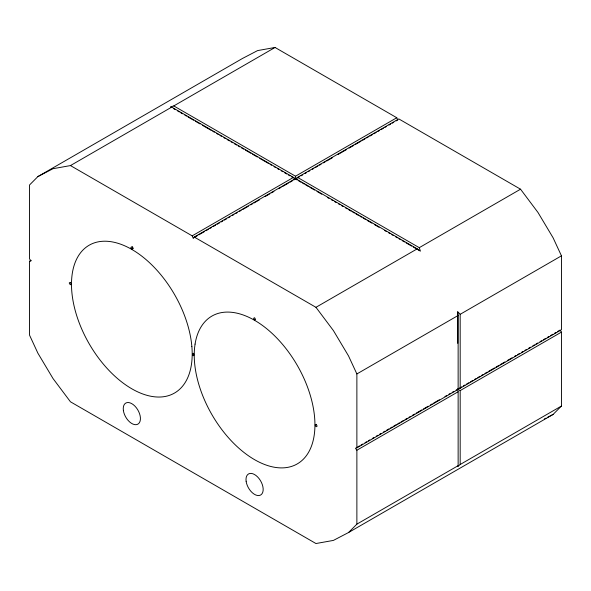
<?xml version="1.0" encoding="UTF-8"?>
<svg xmlns="http://www.w3.org/2000/svg" width="591" height="591" viewBox="0 0 591 591"><rect width="100%" height="100%" fill="white"/><g stroke="black" fill="none" stroke-linecap="round" stroke-linejoin="round"><path stroke-width="0.89" d="M293.904 179.967L297.546 177.389L398.814 118.924L520.538 189.201L537.98 212.465L553.095 237.789L561.45 255.837L561.45 329.756L460.182 388.221L457.73 389.159L458.136 391.759L458.136 465.678L457.73 466.528L460.182 464.496L561.45 406.032L561.45 332.112L560.017 330.103L557.623 331.492M561.45 406.032L553.095 414.431L348.513 532.543L333.405 540.41L315.956 543.535L70.462 401.799L53.02 378.536L37.905 353.211L29.55 335.163L29.55 261.244L30.983 260.897L29.55 258.888L29.55 184.968L37.905 176.569L53.02 168.701L70.462 165.576L192.186 235.853L193.213 238.099L194.232 237.035L295.5 178.571L417.224 248.848L420.43 251.168L419.27 247.666L297.546 177.389M348.513 532.543L356.875 524.143L458.136 465.678M192.393 354.09L193.213 353.396L194.025 355.073L193.213 355.76L192.393 354.09L193.826 353.263M37.905 176.569L242.487 58.457L257.595 50.59L275.044 47.465L396.768 117.742L397.787 119.988L396.192 120.904M70.462 165.576L171.73 107.111L293.454 177.389L297.088 179.959M171.73 107.111L170.57 106.912L173.776 105.929L275.044 47.465M29.55 261.244L31.146 260.328M131.837 249.203L132.864 248.612L131.837 246.839L130.818 247.43L131.837 249.439M192.186 235.853L293.454 177.389M173.776 105.929L295.5 176.207L396.768 117.742M193.213 238.099L197.209 235.787M198.805 234.863L204.397 231.635M206 230.712L208.394 229.33M209.99 228.407L211.593 227.483M213.188 226.56L215.589 225.178M217.185 224.255L219.586 222.873M221.182 221.95L222.777 221.027M224.381 220.103L226.774 218.722M228.37 217.798L229.973 216.875M232.366 215.486L233.97 214.563M235.565 213.647L237.161 212.723M239.562 211.334L241.158 210.411M242.761 209.495L248.353 206.259M250.747 204.878L252.35 203.954M253.945 203.031L259.538 199.802M265.13 196.574L269.924 193.804M271.528 192.88L273.921 191.499M278.716 188.728L281.117 187.347M282.712 186.424L288.305 183.195M289.908 182.272L292.301 180.883M296.298 178.578L299.497 176.731M301.092 175.808L302.695 174.892M305.089 173.503L306.685 172.579M308.288 171.656L309.883 170.733M312.284 169.351L313.88 168.428M315.476 167.504L317.877 166.123M319.472 165.199L321.076 164.276M323.469 162.894L325.065 161.971M326.668 161.048L332.26 157.819M337.853 154.591L346.644 149.516M349.045 148.127L353.839 145.364M355.435 144.44L361.027 141.205M362.63 140.289L365.024 138.9M366.619 137.976L368.223 137.053M369.818 136.129L372.219 134.748M373.815 133.825L376.208 132.443M377.812 131.52L379.407 130.596M381.01 129.673L383.404 128.291M385 127.368L386.603 126.444M388.996 125.063L390.599 124.14M392.195 123.216L393.791 122.293M254.588 320.078L255.608 319.487L254.588 317.714L253.561 318.305L254.588 320.315M194.232 237.035L315.956 307.313L417.224 248.848M419.27 247.666L520.538 189.201M356.875 524.143L356.875 450.224L355.442 448.214L356.875 447.867L356.875 373.948L458.136 315.476L457.73 311.797L460.182 314.301L460.182 388.221M460.182 314.301L561.45 255.837M357.836 446.833L359.439 445.91M361.035 444.986L362.63 444.063M365.031 442.681L366.627 441.758M368.23 440.834L369.826 439.911M372.219 438.529L373.822 437.606M376.216 436.224L377.819 435.301M379.415 434.378L381.01 433.454M383.411 432.073L385.007 431.149M386.61 430.226L389.004 428.837M390.599 427.921L392.202 426.998M393.798 426.074L396.199 424.685M397.795 423.762L399.39 422.846M400.993 421.922L403.387 420.533M404.99 419.61L407.384 418.229M408.979 417.305L410.582 416.382M412.178 415.458L414.579 414.077M416.175 413.153L421.767 409.925M423.37 409.002L428.165 406.231M430.558 404.85L432.154 403.926M433.757 403.003L439.349 399.775M444.942 396.546L446.545 395.623M448.938 394.234L450.534 393.318M452.137 392.394L453.733 391.471M456.134 390.082L461.726 386.854M463.322 385.93L464.925 385.007M466.521 384.091L468.914 382.702M470.517 381.779L472.911 380.397M474.514 379.474L476.11 378.55M477.705 377.627L480.106 376.245M481.702 375.322L483.305 374.399M484.901 373.475L487.294 372.094M488.897 371.17L494.49 367.942M496.085 367.018L498.486 365.63M500.082 364.706L504.877 361.943M507.277 360.554L512.072 357.791M514.466 356.403L516.069 355.479M517.664 354.563L519.26 353.64M521.661 352.251L523.257 351.327M524.86 350.404L526.455 349.488M528.849 348.099L530.452 347.176M532.846 345.794L534.449 344.871M536.044 343.947L537.64 343.024M540.041 341.642L541.637 340.719M543.24 339.795L545.633 338.414M547.229 337.491L548.832 336.567M550.428 335.644L552.829 334.262M554.424 333.339L556.02 332.415M356.875 447.867L458.136 389.395L458.136 315.476M356.875 450.224L458.136 391.759M457.73 389.159L460.182 390.577L561.45 332.112M544.341 418.982L545.936 418.155M547.525 417.327L553.095 414.431M173.754 108.751L175.342 109.667M177.728 111.049L179.324 111.965M180.912 112.881L182.501 113.804M184.894 115.179L186.483 116.102M188.071 117.018L193.641 120.232M195.237 121.155L200.009 123.911M202.395 125.292L211.15 130.345M212.745 131.261L214.334 132.177M216.72 133.559L218.315 134.475M219.904 135.398L221.499 136.314M223.886 137.696L225.474 138.612M227.07 139.528L229.456 140.909M231.044 141.825L232.64 142.749M234.228 143.665L236.614 145.046M238.21 145.962L239.798 146.878M241.387 147.802L243.78 149.176M245.368 150.099L250.939 153.313M252.527 154.229L257.307 156.992M259.693 158.366L268.447 163.419M270.035 164.342L271.631 165.258M274.017 166.64L275.605 167.556M277.201 168.472L278.789 169.395M281.176 170.769L282.771 171.693M284.36 172.609L286.746 173.99M288.342 174.906L289.93 175.822M291.518 176.746L294.702 178.578M298.684 180.876L301.07 182.257M302.658 183.173L304.254 184.096M305.843 185.013L308.229 186.394M309.824 187.31L314.597 190.066M316.983 191.447L321.763 194.203M327.333 197.416L328.921 198.34M331.307 199.714L332.903 200.63M334.491 201.553L336.08 202.469M338.473 203.851L340.061 204.767M341.65 205.69L343.245 206.606M345.632 207.98L347.22 208.904M348.816 209.82L351.202 211.201M352.79 212.117L354.386 213.041M355.974 213.957L358.36 215.331M359.956 216.254L361.544 217.17M363.14 218.094L365.526 219.468M367.114 220.391L371.894 223.147M374.28 224.521L379.053 227.276M384.623 230.497L386.211 231.413M388.605 232.795L390.193 233.711M391.789 234.627L393.377 235.55M395.763 236.925L397.359 237.848M398.947 238.764L400.535 239.68M402.131 240.603L404.517 241.978M406.106 242.901L411.676 246.115M413.272 247.038L419.64 250.71M315.956 307.313L333.405 330.576L348.513 355.9L356.875 373.948M132.251 246.602L133.27 248.375M460.182 390.577L460.182 464.496M457.73 311.797L457.73 343.371M295.5 176.207L295.5 179.043M195.067 344.11L194.624 347.464A85.348 49.275 60 0 0 249.838 456.717A85.348 49.275 60 0 0 314.877 427.854A85.348 49.275 60 0 0 255.127 320.618L251.965 318.859A85.348 49.275 60 0 0 195.067 344.11M70.263 282.387L69.236 282.978L70.263 284.751L71.282 284.16L70.263 282.387M316.148 424.353L315.129 424.944L316.148 426.717L317.175 426.126L316.148 424.353M191.861 346.489L191.447 342.632A85.348 49.275 60 0 0 94.686 242.761A85.348 49.275 60 0 0 108.256 369.656A85.348 49.275 60 0 0 191.861 346.489M123.364 410.376A12.152 7.018 60 0 0 137.319 424.419A12.152 7.018 60 0 0 134.837 406.039A12.152 7.018 60 0 0 123.364 410.376M246.115 481.244A12.152 7.018 60 0 0 260.062 495.288A12.152 7.018 60 0 0 257.58 476.907A12.152 7.018 60 0 0 246.115 481.244"/></g></svg>
